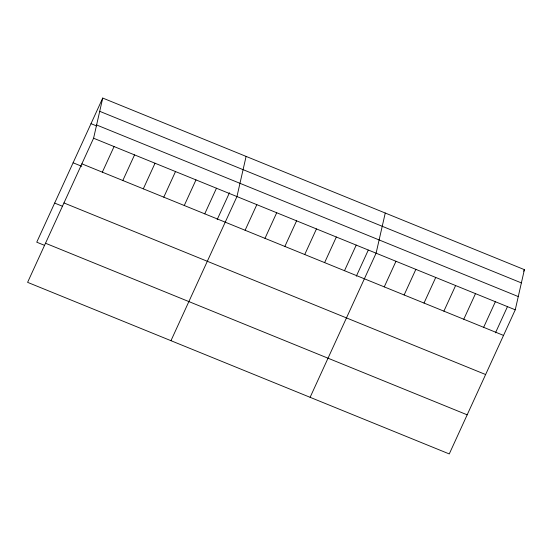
<?xml version="1.0" encoding="UTF-8"?>
<svg xmlns="http://www.w3.org/2000/svg" width="552" height="552" viewBox="0 0 552 552"><rect width="100%" height="100%" fill="white"/><g stroke="black" fill="none" stroke-linecap="round" stroke-linejoin="round"><path stroke-width="0.83" d="M93.585 138.228L102.734 98.063L524.4 269.652L515.251 309.81L449.266 453.937L27.6 282.348L93.585 138.228L515.251 309.81M246.102 156.402L236.953 196.567L170.968 340.688M385.255 213.031L376.098 253.189L310.114 397.309M102.734 98.063L36.749 242.19L44.629 245.392M102.341 172.169L114.064 146.563M122.82 180.504L134.543 154.891M143.306 188.839L155.029 163.226M163.785 197.167L175.508 171.562M184.264 205.503L195.988 179.897M204.744 213.838L216.467 188.232M217.177 219.586L229.466 192.751M245.102 230.26L256.832 204.654M264.981 238.354L276.704 212.741M284.86 246.44L296.583 220.834M304.738 254.527L316.462 228.921M324.617 262.621L336.34 237.008M344.496 270.708L356.219 245.102M356.323 276.214L368.26 250.139M384.254 286.888L395.977 261.275M404.133 294.975L415.856 269.369M424.012 303.062L435.735 277.456M443.891 311.155L455.614 285.543M463.77 319.242L475.493 293.636M483.649 327.329L495.372 301.723M495.475 332.835L507.412 306.76M523.689 271.204L524.4 269.652M99.719 111.318L521.378 282.907M96.607 124.973L518.266 296.562M91.011 123.676L96.524 125.918M81.862 163.834L503.521 335.416M73.105 162.785L81.772 166.311M63.956 202.943L485.615 374.532M54.655 203.081L62.535 206.282M45.505 243.239L467.171 414.821"/></g></svg>
